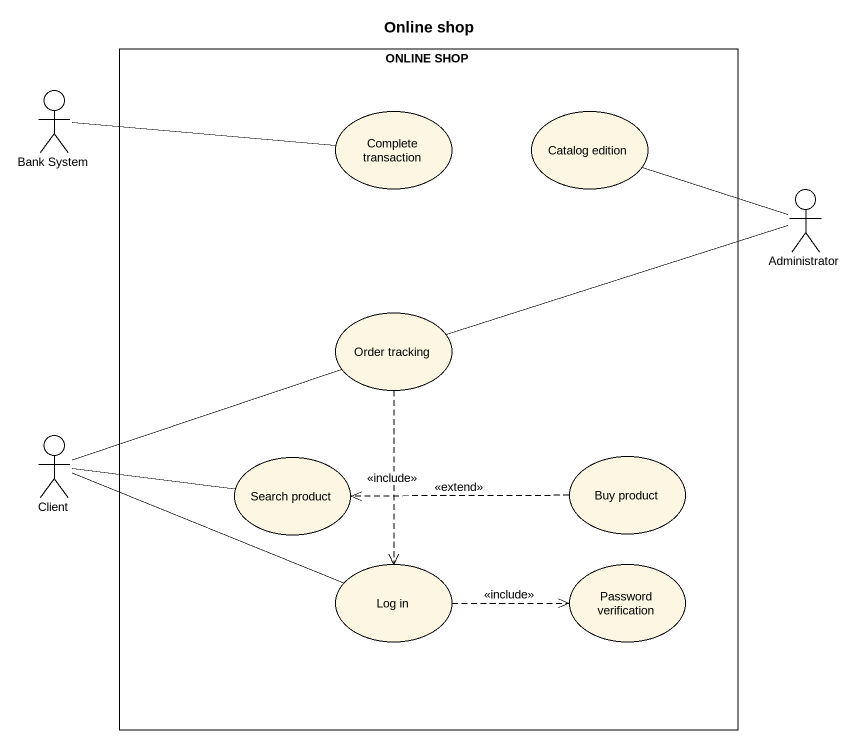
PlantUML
@startuml
title Online shop
actor "Bank System" as Bank_System
rectangle "ONLINE SHOP" as ONLINE_SHOP {
  usecase "Complete transaction" as Complete_transaction
  usecase "Catalog edition" as Catalog_edition
  usecase "Order tracking" as Order_tracking
  usecase "Search product" as Search_product
  usecase "Buy product" as Buy_product
  usecase "Log in" as Log_in
  usecase "Password verification" as Password_verification
}
actor Administrator
actor Client
Bank_System -right- Complete_transaction
Catalog_edition -right- Administrator
Administrator -left- Order_tracking
Order_tracking ..> Log_in : <<include>>
Client -right- Order_tracking
Client -right- Search_product
Client -right- Log_in
Buy_product .left.> Search_product : <<extend>>
Log_in .right.> Password_verification : <<include>>
@enduml
